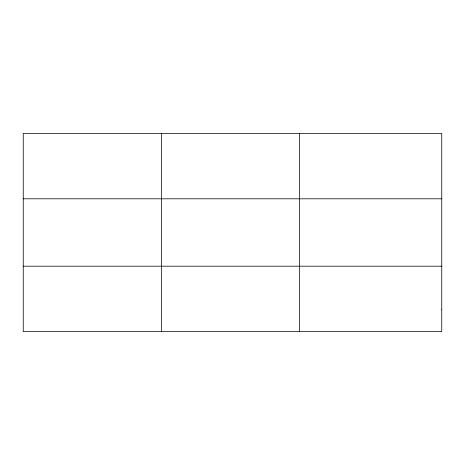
<?xml version="1.0" encoding="UTF-8"?>
<svg xmlns="http://www.w3.org/2000/svg" width="465" height="465" viewBox="0 0 465 465"><rect width="100%" height="100%" fill="white"/><g stroke="black" fill="none" stroke-linecap="round" stroke-linejoin="round"><path stroke-width="0.7" d="M161.355 133.397L161.355 331.603M299.46 133.397L299.46 331.603M23.25 198.805L441.75 198.805M23.25 266.195L441.75 266.195M441.75 309.8L441.75 331.603L23.25 331.603L23.25 133.397L441.75 133.397L441.75 309.8"/></g></svg>
